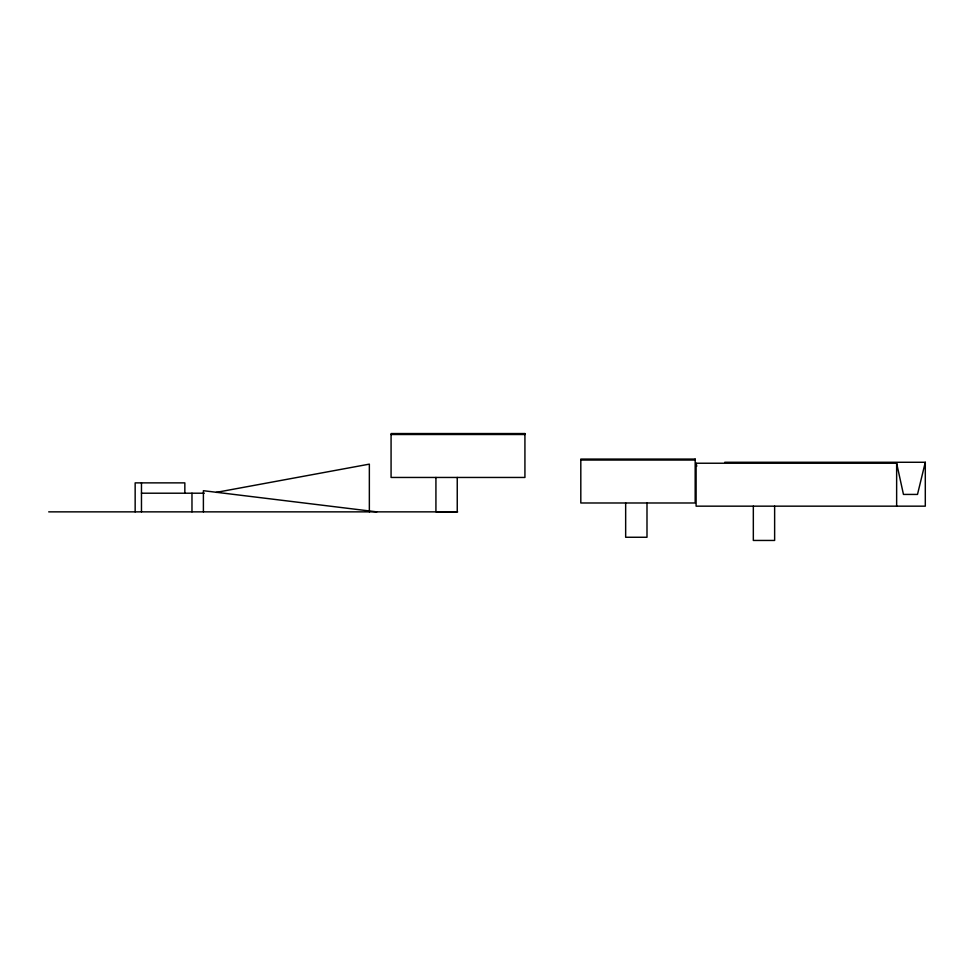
<?xml version="1.0" encoding="UTF-8"?>
<svg xmlns="http://www.w3.org/2000/svg" width="974" height="974" viewBox="0 0 974 974"><rect width="100%" height="100%" fill="white"/><g stroke="black" fill="none" stroke-linecap="round" stroke-linejoin="round"><path stroke-width="1.46" d="M925.3 462.273L917.496 494.427L903.458 494.427L896.64 463.234L696.106 463.234L696.106 506.163L925.3 506.163L925.3 462.273L724.766 462.273M216.179 492.394L369.353 464.135L369.353 511.861M391.073 434.514L524.925 434.514M580.808 460.045L695.18 460.045M141.474 493.209L204.248 493.209M48.7 511.861L457.658 511.861M376.78 511.861L203.396 490.701L203.396 511.861M696.106 463.234L696.763 466.205M896.64 463.234L896.64 506.163M774.634 506.163L774.634 540.448L753.328 540.448L753.328 506.163M646.992 502.986L646.992 537.258L625.661 537.258L625.661 502.986M457.244 477.455L457.244 511.727L435.926 511.727L435.926 477.455M191.975 493.209L191.975 511.861M184.841 493.209L184.841 482.873L135.155 482.873L135.155 511.861M141.474 482.873L141.474 511.861M524.925 433.552L391.073 433.552L391.073 477.455L524.925 477.455L524.925 433.552M695.18 459.083L580.808 459.083L580.808 502.986L695.18 502.986L695.18 459.083"/></g></svg>
